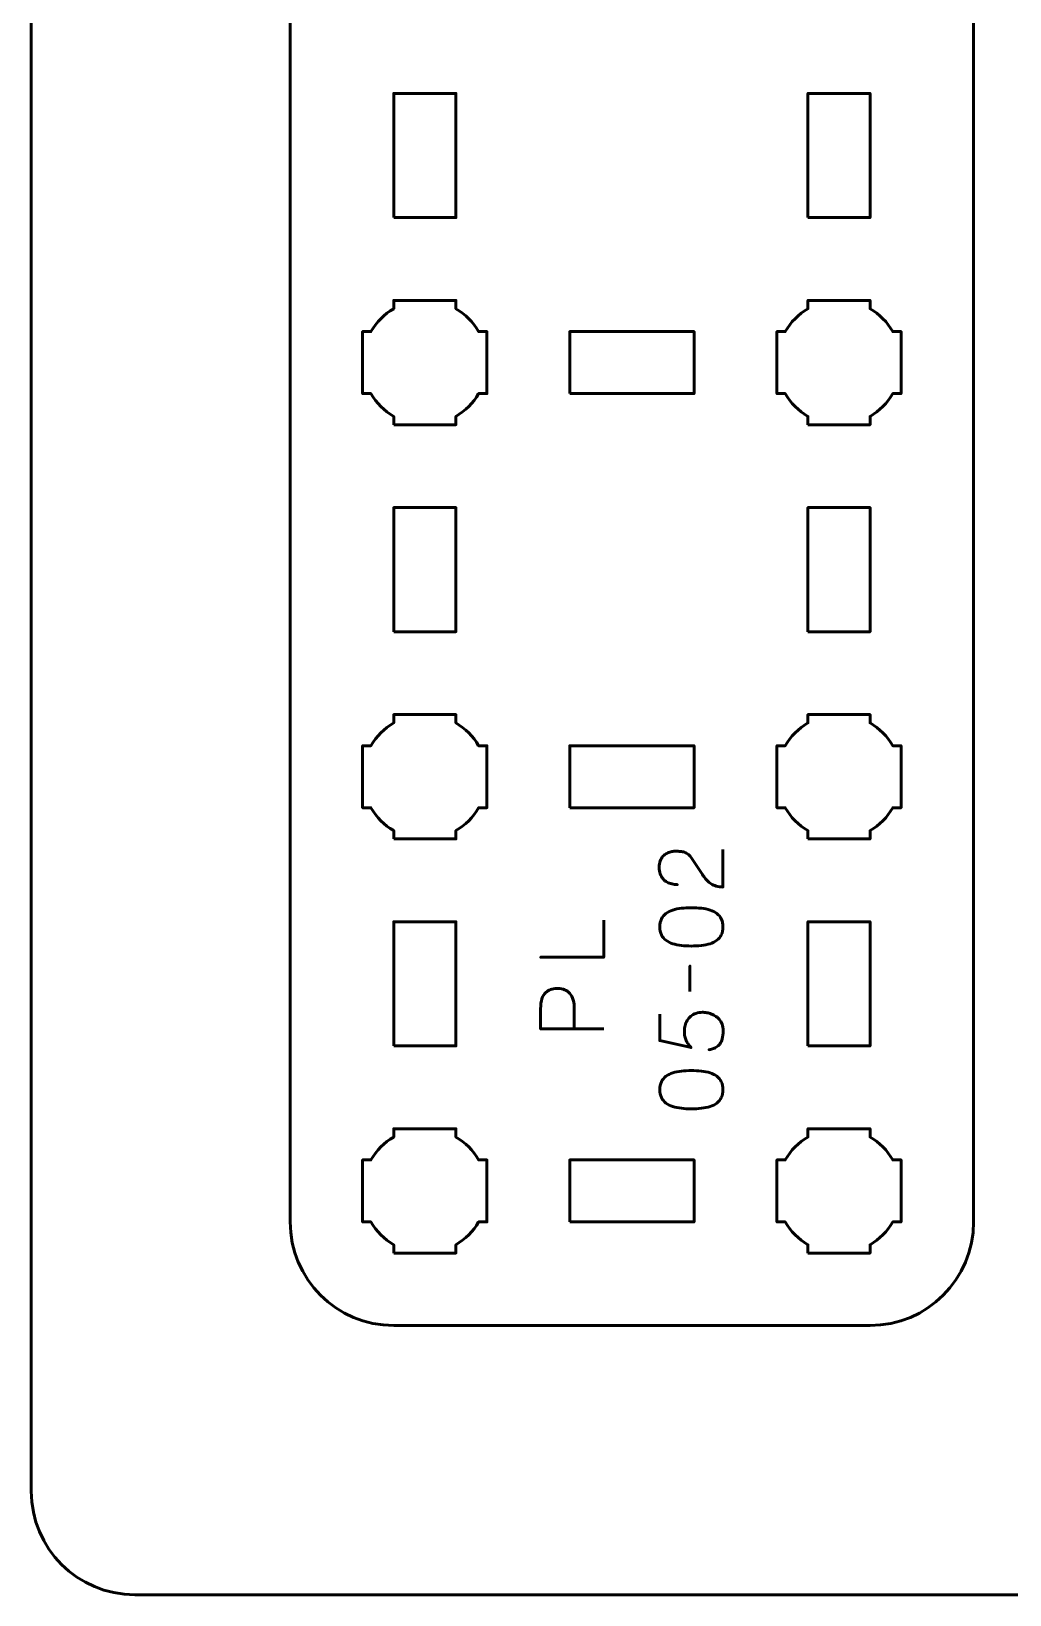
# Model space of a CAD drawing. Header units: centimetres. Extents: x -21 to 0, y -29.7 to 0.
# Drawn here: x -21 to -16.28, y -29.7 to -22.15 of the extents above; entities that cross this region are included whole.
import ezdxf

# ---------------------------------------------------------------- set-up
doc = ezdxf.new("R2010")
doc.units = ezdxf.units.CM
doc.header["$MEASUREMENT"] = 0
doc.layers.add('Layer 1', color=7, linetype='Continuous')

msp = doc.modelspace()

# ---------------------------------------------------------------- linework, layer by layer
at = {"layer": 'Layer 1', "color": 1, "lineweight": 53}
msp.add_open_spline([(-21.00003, -29.19995), (-21.00003, -29.19995), (-21.00003, -5.29992), (-21.00003, -5.29992), (-21.00003, -5.29992), (-21.00003, -5.21709), (-20.93286, -5.14992), (-20.85003, -5.14992), (-20.85003, -5.14992), (-20.7672, -5.14992), (-20.70003, -5.08275), (-20.70003, -4.99992), (-20.70003, -4.99992), (-20.70003, -4.91709), (-20.7672, -4.84992), (-20.85003, -4.84992), (-20.85003, -4.84992), (-20.93286, -4.84992), (-21.00003, -4.78275), (-21.00003, -4.69992), (-21.00003, -4.69992), (-21.00003, -4.61709), (-20.93286, -4.54992), (-20.85003, -4.54992), (-20.85003, -4.54992), (-20.7672, -4.54992), (-20.70003, -4.48275), (-20.70003, -4.39992), (-20.70003, -4.39992), (-20.70003, -4.31709), (-20.7672, -4.24992), (-20.85003, -4.24992), (-20.85003, -4.24992), (-20.93286, -4.24992), (-21.00003, -4.18275), (-21.00003, -4.09992), (-21.00003, -4.09992), (-21.00003, -4.01709), (-20.93286, -3.94992), (-20.85003, -3.94992), (-20.85003, -3.94992), (-20.7672, -3.94992), (-20.70003, -3.88275), (-20.70003, -3.79992), (-20.70003, -3.79992), (-20.70003, -3.71709), (-20.7672, -3.64992), (-20.85003, -3.64992), (-20.85003, -3.64992), (-20.93286, -3.64992), (-21.00003, -3.58275), (-21.00003, -3.49992), (-21.00003, -3.49992), (-21.00003, -3.41709), (-20.93286, -3.34992), (-20.85003, -3.34992), (-20.85003, -3.34992), (-20.7672, -3.34992), (-20.70003, -3.28275), (-20.70003, -3.19992), (-20.70003, -3.19992), (-20.70003, -3.11709), (-20.7672, -3.04992), (-20.85003, -3.04992), (-20.85003, -3.04992), (-20.93286, -3.04992), (-21.00003, -2.98275), (-21.00003, -2.89992), (-21.00003, -2.89992), (-21.00003, -2.81709), (-20.93286, -2.74992), (-20.85003, -2.74992), (-20.85003, -2.74992), (-20.7672, -2.74992), (-20.70003, -2.68275), (-20.70003, -2.59992), (-20.70003, -2.59992), (-20.70003, -2.51709), (-20.7672, -2.44992), (-20.85003, -2.44992), (-20.85003, -2.44992), (-20.93286, -2.44992), (-21.00003, -2.38275), (-21.00003, -2.29992), (-21.00003, -2.29992), (-21.00003, -2.21709), (-20.93286, -2.14992), (-20.85003, -2.14992), (-20.85003, -2.14992), (-20.7672, -2.14992), (-20.70003, -2.08275), (-20.70003, -1.99992), (-20.70003, -1.99992), (-20.70003, -1.91709), (-20.7672, -1.84992), (-20.85003, -1.84992), (-20.85003, -1.84992), (-20.93286, -1.84992), (-21.00003, -1.78275), (-21.00003, -1.69992), (-21.00003, -1.69992), (-21.00003, -1.61709), (-20.93286, -1.54992), (-20.85003, -1.54992), (-20.85003, -1.54992), (-20.7672, -1.54992), (-20.70003, -1.48275), (-20.70003, -1.39992), (-20.70003, -1.39992), (-20.70003, -1.31709), (-20.7672, -1.24992), (-20.85003, -1.24992), (-20.85003, -1.24992), (-20.93286, -1.24992), (-21.00003, -1.18275), (-21.00003, -1.09992), (-21.00003, -1.09992), (-21.00003, -1.09992), (-21.00003, -0.49992), (-21.00003, -0.49992), (-21.00003, -0.49992), (-21.00003, -0.22295), (-20.77694, 0.00004), (-20.49994, 0.00004), (-20.49994, 0.00004), (-20.49994, 0.00004), (-0.50008, 0.00004), (-0.50008, 0.00004), (-0.50008, 0.00004), (-0.22294, 0.00004), (0.00002, -0.22295), (0.00002, -0.49992), (0.00002, -0.49992), (0.00002, -0.49992), (0.00002, -29.19995), (0.00002, -29.19995), (0.00002, -29.19995), (0.00002, -29.47695), (-0.22294, -29.70004), (-0.50008, -29.70004), (-0.50008, -29.70004), (-0.50008, -29.70004), (-20.49994, -29.70004), (-20.49994, -29.70004), (-20.49994, -29.70004), (-20.77694, -29.70004), (-21.00003, -29.47695), (-21.00003, -29.19995)], degree=3, knots=[0, 0, 0, 0, 0.027027, 0.027027, 0.027027, 0.027027, 0.0540541, 0.0540541, 0.0540541, 0.0540541, 0.0810811, 0.0810811, 0.0810811, 0.0810811, 0.1081081, 0.1081081, 0.1081081, 0.1081081, 0.1351351, 0.1351351, 0.1351351, 0.1351351, 0.1621622, 0.1621622, 0.1621622, 0.1621622, 0.1891892, 0.1891892, 0.1891892, 0.1891892, 0.2162162, 0.2162162, 0.2162162, 0.2162162, 0.2432432, 0.2432432, 0.2432432, 0.2432432, 0.2702703, 0.2702703, 0.2702703, 0.2702703, 0.2972973, 0.2972973, 0.2972973, 0.2972973, 0.3243243, 0.3243243, 0.3243243, 0.3243243, 0.3513514, 0.3513514, 0.3513514, 0.3513514, 0.3783784, 0.3783784, 0.3783784, 0.3783784, 0.4054054, 0.4054054, 0.4054054, 0.4054054, 0.4324324, 0.4324324, 0.4324324, 0.4324324, 0.4594595, 0.4594595, 0.4594595, 0.4594595, 0.4864865, 0.4864865, 0.4864865, 0.4864865, 0.5135135, 0.5135135, 0.5135135, 0.5135135, 0.5405405, 0.5405405, 0.5405405, 0.5405405, 0.5675676, 0.5675676, 0.5675676, 0.5675676, 0.5945946, 0.5945946, 0.5945946, 0.5945946, 0.6216216, 0.6216216, 0.6216216, 0.6216216, 0.6486486, 0.6486486, 0.6486486, 0.6486486, 0.6756757, 0.6756757, 0.6756757, 0.6756757, 0.7027027, 0.7027027, 0.7027027, 0.7027027, 0.7297297, 0.7297297, 0.7297297, 0.7297297, 0.7567568, 0.7567568, 0.7567568, 0.7567568, 0.7837838, 0.7837838, 0.7837838, 0.7837838, 0.8108108, 0.8108108, 0.8108108, 0.8108108, 0.8378378, 0.8378378, 0.8378378, 0.8378378, 0.8648649, 0.8648649, 0.8648649, 0.8648649, 0.8918919, 0.8918919, 0.8918919, 0.8918919, 0.9189189, 0.9189189, 0.9189189, 0.9189189, 0.9459459, 0.9459459, 0.9459459, 0.9459459, 0.972973, 0.972973, 0.972973, 0.972973, 1, 1, 1, 1], dxfattribs=at)
at = {"layer": 'Layer 1', "color": 3, "lineweight": 53}
msp.add_open_spline([(-16.94993, -28.4), (-16.94993, -28.4), (-19.24993, -28.4), (-19.24993, -28.4), (-19.24993, -28.4), (-19.52602, -28.4), (-19.74993, -28.17609), (-19.74993, -27.9), (-19.74993, -27.9), (-19.74993, -27.9), (-19.74993, -19.6), (-19.74993, -19.6), (-19.74993, -19.6), (-19.74993, -19.32391), (-19.52602, -19.1), (-19.24993, -19.1), (-19.24993, -19.1), (-19.24993, -19.1), (-16.94993, -19.1), (-16.94993, -19.1), (-16.94993, -19.1), (-16.67384, -19.1), (-16.44993, -19.32391), (-16.44993, -19.6), (-16.44993, -19.6), (-16.44993, -19.6), (-16.44993, -27.9), (-16.44993, -27.9), (-16.44993, -27.9), (-16.44993, -28.17609), (-16.67384, -28.4), (-16.94993, -28.4)], degree=3, knots=[0, 0, 0, 0, 0.125, 0.125, 0.125, 0.125, 0.25, 0.25, 0.25, 0.25, 0.375, 0.375, 0.375, 0.375, 0.5, 0.5, 0.5, 0.5, 0.625, 0.625, 0.625, 0.625, 0.75, 0.75, 0.75, 0.75, 0.875, 0.875, 0.875, 0.875, 1, 1, 1, 1], dxfattribs=at)
at = {"layer": 'Layer 1', "lineweight": 53}
for points, knots in [([(-19.24993, -23.05), (-19.24993, -23.05), (-19.24993, -22.45), (-19.24993, -22.45), (-19.24993, -22.45), (-19.24993, -22.45), (-18.94993, -22.45), (-18.94993, -22.45), (-18.94993, -22.45), (-18.94993, -22.45), (-18.94993, -23.05), (-18.94993, -23.05), (-18.94993, -23.05), (-18.94993, -23.05), (-19.24993, -23.05), (-19.24993, -23.05)], [0, 0, 0, 0, 0.25, 0.25, 0.25, 0.25, 0.5, 0.5, 0.5, 0.5, 0.75, 0.75, 0.75, 0.75, 1, 1, 1, 1]), ([(-17.24993, -23.05), (-17.24993, -23.05), (-17.24993, -22.45), (-17.24993, -22.45), (-17.24993, -22.45), (-17.24993, -22.45), (-16.94993, -22.45), (-16.94993, -22.45), (-16.94993, -22.45), (-16.94993, -22.45), (-16.94993, -23.05), (-16.94993, -23.05), (-16.94993, -23.05), (-16.94993, -23.05), (-17.24993, -23.05), (-17.24993, -23.05)], [0, 0, 0, 0, 0.25, 0.25, 0.25, 0.25, 0.5, 0.5, 0.5, 0.5, 0.75, 0.75, 0.75, 0.75, 1, 1, 1, 1]), ([(-19.24993, -24.05), (-19.24993, -24.05), (-19.24993, -24.00985), (-19.24993, -24.00985), (-19.24993, -24.00985), (-19.29546, -23.9835), (-19.33343, -23.94553), (-19.35978, -23.9), (-19.35978, -23.9), (-19.35978, -23.9), (-19.39993, -23.9), (-19.39993, -23.9), (-19.39993, -23.9), (-19.39993, -23.9), (-19.39993, -23.75), (-19.39993, -23.75), (-19.39993, -23.75), (-19.39993, -23.75), (-19.39993, -23.6), (-19.39993, -23.6), (-19.39993, -23.6), (-19.39993, -23.6), (-19.35978, -23.6), (-19.35978, -23.6), (-19.35978, -23.6), (-19.33343, -23.55447), (-19.29546, -23.5165), (-19.24993, -23.49015), (-19.24993, -23.49015), (-19.24993, -23.49015), (-19.24993, -23.45), (-19.24993, -23.45), (-19.24993, -23.45), (-19.24993, -23.45), (-19.09993, -23.45), (-19.09993, -23.45), (-19.09993, -23.45), (-19.09993, -23.45), (-18.94993, -23.45), (-18.94993, -23.45), (-18.94993, -23.45), (-18.94993, -23.45), (-18.94993, -23.49015), (-18.94993, -23.49015), (-18.94993, -23.49015), (-18.9044, -23.5165), (-18.86643, -23.55447), (-18.84008, -23.6), (-18.84008, -23.6), (-18.84008, -23.6), (-18.79993, -23.6), (-18.79993, -23.6), (-18.79993, -23.6), (-18.79993, -23.6), (-18.79993, -23.75), (-18.79993, -23.75), (-18.79993, -23.75), (-18.79993, -23.75), (-18.79993, -23.9), (-18.79993, -23.9), (-18.79993, -23.9), (-18.79993, -23.9), (-18.84008, -23.9), (-18.84008, -23.9), (-18.84008, -23.9), (-18.86643, -23.94553), (-18.9044, -23.9835), (-18.94993, -24.00985), (-18.94993, -24.00985), (-18.94993, -24.00985), (-18.94993, -24.05), (-18.94993, -24.05), (-18.94993, -24.05), (-18.94993, -24.05), (-19.09993, -24.05), (-19.09993, -24.05), (-19.09993, -24.05), (-19.09993, -24.05), (-19.24993, -24.05), (-19.24993, -24.05)], [0, 0, 0, 0, 0.05, 0.05, 0.05, 0.05, 0.1, 0.1, 0.1, 0.1, 0.15, 0.15, 0.15, 0.15, 0.2, 0.2, 0.2, 0.2, 0.25, 0.25, 0.25, 0.25, 0.3, 0.3, 0.3, 0.3, 0.35, 0.35, 0.35, 0.35, 0.4, 0.4, 0.4, 0.4, 0.45, 0.45, 0.45, 0.45, 0.5, 0.5, 0.5, 0.5, 0.55, 0.55, 0.55, 0.55, 0.6, 0.6, 0.6, 0.6, 0.65, 0.65, 0.65, 0.65, 0.7, 0.7, 0.7, 0.7, 0.75, 0.75, 0.75, 0.75, 0.8, 0.8, 0.8, 0.8, 0.85, 0.85, 0.85, 0.85, 0.9, 0.9, 0.9, 0.9, 0.95, 0.95, 0.95, 0.95, 1, 1, 1, 1]), ([(-17.24993, -24.05), (-17.24993, -24.05), (-17.24993, -24.00985), (-17.24993, -24.00985), (-17.24993, -24.00985), (-17.29546, -23.9835), (-17.33343, -23.94553), (-17.35978, -23.9), (-17.35978, -23.9), (-17.35978, -23.9), (-17.39993, -23.9), (-17.39993, -23.9), (-17.39993, -23.9), (-17.39993, -23.9), (-17.39993, -23.75), (-17.39993, -23.75), (-17.39993, -23.75), (-17.39993, -23.75), (-17.39993, -23.6), (-17.39993, -23.6), (-17.39993, -23.6), (-17.39993, -23.6), (-17.35978, -23.6), (-17.35978, -23.6), (-17.35978, -23.6), (-17.33343, -23.55447), (-17.29546, -23.5165), (-17.24993, -23.49015), (-17.24993, -23.49015), (-17.24993, -23.49015), (-17.24993, -23.45), (-17.24993, -23.45), (-17.24993, -23.45), (-17.24993, -23.45), (-17.09993, -23.45), (-17.09993, -23.45), (-17.09993, -23.45), (-17.09993, -23.45), (-16.94993, -23.45), (-16.94993, -23.45), (-16.94993, -23.45), (-16.94993, -23.45), (-16.94993, -23.49015), (-16.94993, -23.49015), (-16.94993, -23.49015), (-16.9044, -23.5165), (-16.86643, -23.55447), (-16.84008, -23.6), (-16.84008, -23.6), (-16.84008, -23.6), (-16.79993, -23.6), (-16.79993, -23.6), (-16.79993, -23.6), (-16.79993, -23.6), (-16.79993, -23.75), (-16.79993, -23.75), (-16.79993, -23.75), (-16.79993, -23.75), (-16.79993, -23.9), (-16.79993, -23.9), (-16.79993, -23.9), (-16.79993, -23.9), (-16.84008, -23.9), (-16.84008, -23.9), (-16.84008, -23.9), (-16.86643, -23.94553), (-16.9044, -23.9835), (-16.94993, -24.00985), (-16.94993, -24.00985), (-16.94993, -24.00985), (-16.94993, -24.05), (-16.94993, -24.05), (-16.94993, -24.05), (-16.94993, -24.05), (-17.09993, -24.05), (-17.09993, -24.05), (-17.09993, -24.05), (-17.09993, -24.05), (-17.24993, -24.05), (-17.24993, -24.05)], [0, 0, 0, 0, 0.05, 0.05, 0.05, 0.05, 0.1, 0.1, 0.1, 0.1, 0.15, 0.15, 0.15, 0.15, 0.2, 0.2, 0.2, 0.2, 0.25, 0.25, 0.25, 0.25, 0.3, 0.3, 0.3, 0.3, 0.35, 0.35, 0.35, 0.35, 0.4, 0.4, 0.4, 0.4, 0.45, 0.45, 0.45, 0.45, 0.5, 0.5, 0.5, 0.5, 0.55, 0.55, 0.55, 0.55, 0.6, 0.6, 0.6, 0.6, 0.65, 0.65, 0.65, 0.65, 0.7, 0.7, 0.7, 0.7, 0.75, 0.75, 0.75, 0.75, 0.8, 0.8, 0.8, 0.8, 0.85, 0.85, 0.85, 0.85, 0.9, 0.9, 0.9, 0.9, 0.95, 0.95, 0.95, 0.95, 1, 1, 1, 1]), ([(-18.39993, -23.9), (-18.39993, -23.9), (-18.39993, -23.6), (-18.39993, -23.6), (-18.39993, -23.6), (-18.39993, -23.6), (-17.79993, -23.6), (-17.79993, -23.6), (-17.79993, -23.6), (-17.79993, -23.6), (-17.79993, -23.9), (-17.79993, -23.9), (-17.79993, -23.9), (-17.79993, -23.9), (-18.39993, -23.9), (-18.39993, -23.9)], [0, 0, 0, 0, 0.25, 0.25, 0.25, 0.25, 0.5, 0.5, 0.5, 0.5, 0.75, 0.75, 0.75, 0.75, 1, 1, 1, 1]), ([(-19.24993, -25.05), (-19.24993, -25.05), (-19.24993, -24.45), (-19.24993, -24.45), (-19.24993, -24.45), (-19.24993, -24.45), (-18.94993, -24.45), (-18.94993, -24.45), (-18.94993, -24.45), (-18.94993, -24.45), (-18.94993, -25.05), (-18.94993, -25.05), (-18.94993, -25.05), (-18.94993, -25.05), (-19.24993, -25.05), (-19.24993, -25.05)], [0, 0, 0, 0, 0.25, 0.25, 0.25, 0.25, 0.5, 0.5, 0.5, 0.5, 0.75, 0.75, 0.75, 0.75, 1, 1, 1, 1]), ([(-17.24993, -25.05), (-17.24993, -25.05), (-17.24993, -24.45), (-17.24993, -24.45), (-17.24993, -24.45), (-17.24993, -24.45), (-16.94993, -24.45), (-16.94993, -24.45), (-16.94993, -24.45), (-16.94993, -24.45), (-16.94993, -25.05), (-16.94993, -25.05), (-16.94993, -25.05), (-16.94993, -25.05), (-17.24993, -25.05), (-17.24993, -25.05)], [0, 0, 0, 0, 0.25, 0.25, 0.25, 0.25, 0.5, 0.5, 0.5, 0.5, 0.75, 0.75, 0.75, 0.75, 1, 1, 1, 1]), ([(-19.24993, -26.05), (-19.24993, -26.05), (-19.24993, -26.00985), (-19.24993, -26.00985), (-19.24993, -26.00985), (-19.29546, -25.9835), (-19.33343, -25.94553), (-19.35978, -25.9), (-19.35978, -25.9), (-19.35978, -25.9), (-19.39993, -25.9), (-19.39993, -25.9), (-19.39993, -25.9), (-19.39993, -25.9), (-19.39993, -25.75), (-19.39993, -25.75), (-19.39993, -25.75), (-19.39993, -25.75), (-19.39993, -25.6), (-19.39993, -25.6), (-19.39993, -25.6), (-19.39993, -25.6), (-19.35978, -25.6), (-19.35978, -25.6), (-19.35978, -25.6), (-19.33343, -25.55447), (-19.29546, -25.5165), (-19.24993, -25.49015), (-19.24993, -25.49015), (-19.24993, -25.49015), (-19.24993, -25.45), (-19.24993, -25.45), (-19.24993, -25.45), (-19.24993, -25.45), (-19.09993, -25.45), (-19.09993, -25.45), (-19.09993, -25.45), (-19.09993, -25.45), (-18.94993, -25.45), (-18.94993, -25.45), (-18.94993, -25.45), (-18.94993, -25.45), (-18.94993, -25.49015), (-18.94993, -25.49015), (-18.94993, -25.49015), (-18.9044, -25.5165), (-18.86643, -25.55447), (-18.84008, -25.6), (-18.84008, -25.6), (-18.84008, -25.6), (-18.79993, -25.6), (-18.79993, -25.6), (-18.79993, -25.6), (-18.79993, -25.6), (-18.79993, -25.75), (-18.79993, -25.75), (-18.79993, -25.75), (-18.79993, -25.75), (-18.79993, -25.9), (-18.79993, -25.9), (-18.79993, -25.9), (-18.79993, -25.9), (-18.84008, -25.9), (-18.84008, -25.9), (-18.84008, -25.9), (-18.86643, -25.94553), (-18.9044, -25.9835), (-18.94993, -26.00985), (-18.94993, -26.00985), (-18.94993, -26.00985), (-18.94993, -26.05), (-18.94993, -26.05), (-18.94993, -26.05), (-18.94993, -26.05), (-19.09993, -26.05), (-19.09993, -26.05), (-19.09993, -26.05), (-19.09993, -26.05), (-19.24993, -26.05), (-19.24993, -26.05)], [0, 0, 0, 0, 0.05, 0.05, 0.05, 0.05, 0.1, 0.1, 0.1, 0.1, 0.15, 0.15, 0.15, 0.15, 0.2, 0.2, 0.2, 0.2, 0.25, 0.25, 0.25, 0.25, 0.3, 0.3, 0.3, 0.3, 0.35, 0.35, 0.35, 0.35, 0.4, 0.4, 0.4, 0.4, 0.45, 0.45, 0.45, 0.45, 0.5, 0.5, 0.5, 0.5, 0.55, 0.55, 0.55, 0.55, 0.6, 0.6, 0.6, 0.6, 0.65, 0.65, 0.65, 0.65, 0.7, 0.7, 0.7, 0.7, 0.75, 0.75, 0.75, 0.75, 0.8, 0.8, 0.8, 0.8, 0.85, 0.85, 0.85, 0.85, 0.9, 0.9, 0.9, 0.9, 0.95, 0.95, 0.95, 0.95, 1, 1, 1, 1]), ([(-17.24993, -26.05), (-17.24993, -26.05), (-17.24993, -26.00985), (-17.24993, -26.00985), (-17.24993, -26.00985), (-17.29546, -25.9835), (-17.33343, -25.94553), (-17.35978, -25.9), (-17.35978, -25.9), (-17.35978, -25.9), (-17.39993, -25.9), (-17.39993, -25.9), (-17.39993, -25.9), (-17.39993, -25.9), (-17.39993, -25.75), (-17.39993, -25.75), (-17.39993, -25.75), (-17.39993, -25.75), (-17.39993, -25.6), (-17.39993, -25.6), (-17.39993, -25.6), (-17.39993, -25.6), (-17.35978, -25.6), (-17.35978, -25.6), (-17.35978, -25.6), (-17.33343, -25.55447), (-17.29546, -25.5165), (-17.24993, -25.49015), (-17.24993, -25.49015), (-17.24993, -25.49015), (-17.24993, -25.45), (-17.24993, -25.45), (-17.24993, -25.45), (-17.24993, -25.45), (-17.09993, -25.45), (-17.09993, -25.45), (-17.09993, -25.45), (-17.09993, -25.45), (-16.94993, -25.45), (-16.94993, -25.45), (-16.94993, -25.45), (-16.94993, -25.45), (-16.94993, -25.49015), (-16.94993, -25.49015), (-16.94993, -25.49015), (-16.9044, -25.5165), (-16.86643, -25.55447), (-16.84008, -25.6), (-16.84008, -25.6), (-16.84008, -25.6), (-16.79993, -25.6), (-16.79993, -25.6), (-16.79993, -25.6), (-16.79993, -25.6), (-16.79993, -25.75), (-16.79993, -25.75), (-16.79993, -25.75), (-16.79993, -25.75), (-16.79993, -25.9), (-16.79993, -25.9), (-16.79993, -25.9), (-16.79993, -25.9), (-16.84008, -25.9), (-16.84008, -25.9), (-16.84008, -25.9), (-16.86643, -25.94553), (-16.9044, -25.9835), (-16.94993, -26.00985), (-16.94993, -26.00985), (-16.94993, -26.00985), (-16.94993, -26.05), (-16.94993, -26.05), (-16.94993, -26.05), (-16.94993, -26.05), (-17.09993, -26.05), (-17.09993, -26.05), (-17.09993, -26.05), (-17.09993, -26.05), (-17.24993, -26.05), (-17.24993, -26.05)], [0, 0, 0, 0, 0.05, 0.05, 0.05, 0.05, 0.1, 0.1, 0.1, 0.1, 0.15, 0.15, 0.15, 0.15, 0.2, 0.2, 0.2, 0.2, 0.25, 0.25, 0.25, 0.25, 0.3, 0.3, 0.3, 0.3, 0.35, 0.35, 0.35, 0.35, 0.4, 0.4, 0.4, 0.4, 0.45, 0.45, 0.45, 0.45, 0.5, 0.5, 0.5, 0.5, 0.55, 0.55, 0.55, 0.55, 0.6, 0.6, 0.6, 0.6, 0.65, 0.65, 0.65, 0.65, 0.7, 0.7, 0.7, 0.7, 0.75, 0.75, 0.75, 0.75, 0.8, 0.8, 0.8, 0.8, 0.85, 0.85, 0.85, 0.85, 0.9, 0.9, 0.9, 0.9, 0.95, 0.95, 0.95, 0.95, 1, 1, 1, 1]), ([(-18.39993, -25.9), (-18.39993, -25.9), (-18.39993, -25.6), (-18.39993, -25.6), (-18.39993, -25.6), (-18.39993, -25.6), (-17.79993, -25.6), (-17.79993, -25.6), (-17.79993, -25.6), (-17.79993, -25.6), (-17.79993, -25.9), (-17.79993, -25.9), (-17.79993, -25.9), (-17.79993, -25.9), (-18.39993, -25.9), (-18.39993, -25.9)], [0, 0, 0, 0, 0.25, 0.25, 0.25, 0.25, 0.5, 0.5, 0.5, 0.5, 0.75, 0.75, 0.75, 0.75, 1, 1, 1, 1]), ([(-19.24993, -27.05), (-19.24993, -27.05), (-19.24993, -26.45), (-19.24993, -26.45), (-19.24993, -26.45), (-19.24993, -26.45), (-18.94993, -26.45), (-18.94993, -26.45), (-18.94993, -26.45), (-18.94993, -26.45), (-18.94993, -27.05), (-18.94993, -27.05), (-18.94993, -27.05), (-18.94993, -27.05), (-19.24993, -27.05), (-19.24993, -27.05)], [0, 0, 0, 0, 0.25, 0.25, 0.25, 0.25, 0.5, 0.5, 0.5, 0.5, 0.75, 0.75, 0.75, 0.75, 1, 1, 1, 1]), ([(-17.24993, -27.05), (-17.24993, -27.05), (-17.24993, -26.45), (-17.24993, -26.45), (-17.24993, -26.45), (-17.24993, -26.45), (-16.94993, -26.45), (-16.94993, -26.45), (-16.94993, -26.45), (-16.94993, -26.45), (-16.94993, -27.05), (-16.94993, -27.05), (-16.94993, -27.05), (-16.94993, -27.05), (-17.24993, -27.05), (-17.24993, -27.05)], [0, 0, 0, 0, 0.25, 0.25, 0.25, 0.25, 0.5, 0.5, 0.5, 0.5, 0.75, 0.75, 0.75, 0.75, 1, 1, 1, 1]), ([(-19.24993, -28.05), (-19.24993, -28.05), (-19.24993, -28.00985), (-19.24993, -28.00985), (-19.24993, -28.00985), (-19.29546, -27.9835), (-19.33343, -27.94553), (-19.35978, -27.9), (-19.35978, -27.9), (-19.35978, -27.9), (-19.39993, -27.9), (-19.39993, -27.9), (-19.39993, -27.9), (-19.39993, -27.9), (-19.39993, -27.75), (-19.39993, -27.75), (-19.39993, -27.75), (-19.39993, -27.75), (-19.39993, -27.6), (-19.39993, -27.6), (-19.39993, -27.6), (-19.39993, -27.6), (-19.35978, -27.6), (-19.35978, -27.6), (-19.35978, -27.6), (-19.33343, -27.55447), (-19.29546, -27.5165), (-19.24993, -27.49015), (-19.24993, -27.49015), (-19.24993, -27.49015), (-19.24993, -27.45), (-19.24993, -27.45), (-19.24993, -27.45), (-19.24993, -27.45), (-19.09993, -27.45), (-19.09993, -27.45), (-19.09993, -27.45), (-19.09993, -27.45), (-18.94993, -27.45), (-18.94993, -27.45), (-18.94993, -27.45), (-18.94993, -27.45), (-18.94993, -27.49015), (-18.94993, -27.49015), (-18.94993, -27.49015), (-18.9044, -27.5165), (-18.86643, -27.55447), (-18.84008, -27.6), (-18.84008, -27.6), (-18.84008, -27.6), (-18.79993, -27.6), (-18.79993, -27.6), (-18.79993, -27.6), (-18.79993, -27.6), (-18.79993, -27.75), (-18.79993, -27.75), (-18.79993, -27.75), (-18.79993, -27.75), (-18.79993, -27.9), (-18.79993, -27.9), (-18.79993, -27.9), (-18.79993, -27.9), (-18.84008, -27.9), (-18.84008, -27.9), (-18.84008, -27.9), (-18.86643, -27.94553), (-18.9044, -27.9835), (-18.94993, -28.00985), (-18.94993, -28.00985), (-18.94993, -28.00985), (-18.94993, -28.05), (-18.94993, -28.05), (-18.94993, -28.05), (-18.94993, -28.05), (-19.09993, -28.05), (-19.09993, -28.05), (-19.09993, -28.05), (-19.09993, -28.05), (-19.24993, -28.05), (-19.24993, -28.05)], [0, 0, 0, 0, 0.05, 0.05, 0.05, 0.05, 0.1, 0.1, 0.1, 0.1, 0.15, 0.15, 0.15, 0.15, 0.2, 0.2, 0.2, 0.2, 0.25, 0.25, 0.25, 0.25, 0.3, 0.3, 0.3, 0.3, 0.35, 0.35, 0.35, 0.35, 0.4, 0.4, 0.4, 0.4, 0.45, 0.45, 0.45, 0.45, 0.5, 0.5, 0.5, 0.5, 0.55, 0.55, 0.55, 0.55, 0.6, 0.6, 0.6, 0.6, 0.65, 0.65, 0.65, 0.65, 0.7, 0.7, 0.7, 0.7, 0.75, 0.75, 0.75, 0.75, 0.8, 0.8, 0.8, 0.8, 0.85, 0.85, 0.85, 0.85, 0.9, 0.9, 0.9, 0.9, 0.95, 0.95, 0.95, 0.95, 1, 1, 1, 1]), ([(-17.24993, -28.05), (-17.24993, -28.05), (-17.24993, -28.00985), (-17.24993, -28.00985), (-17.24993, -28.00985), (-17.29546, -27.9835), (-17.33343, -27.94553), (-17.35978, -27.9), (-17.35978, -27.9), (-17.35978, -27.9), (-17.39993, -27.9), (-17.39993, -27.9), (-17.39993, -27.9), (-17.39993, -27.9), (-17.39993, -27.75), (-17.39993, -27.75), (-17.39993, -27.75), (-17.39993, -27.75), (-17.39993, -27.6), (-17.39993, -27.6), (-17.39993, -27.6), (-17.39993, -27.6), (-17.35978, -27.6), (-17.35978, -27.6), (-17.35978, -27.6), (-17.33343, -27.55447), (-17.29546, -27.5165), (-17.24993, -27.49015), (-17.24993, -27.49015), (-17.24993, -27.49015), (-17.24993, -27.45), (-17.24993, -27.45), (-17.24993, -27.45), (-17.24993, -27.45), (-17.09993, -27.45), (-17.09993, -27.45), (-17.09993, -27.45), (-17.09993, -27.45), (-16.94993, -27.45), (-16.94993, -27.45), (-16.94993, -27.45), (-16.94993, -27.45), (-16.94993, -27.49015), (-16.94993, -27.49015), (-16.94993, -27.49015), (-16.9044, -27.5165), (-16.86643, -27.55447), (-16.84008, -27.6), (-16.84008, -27.6), (-16.84008, -27.6), (-16.79993, -27.6), (-16.79993, -27.6), (-16.79993, -27.6), (-16.79993, -27.6), (-16.79993, -27.75), (-16.79993, -27.75), (-16.79993, -27.75), (-16.79993, -27.75), (-16.79993, -27.9), (-16.79993, -27.9), (-16.79993, -27.9), (-16.79993, -27.9), (-16.84008, -27.9), (-16.84008, -27.9), (-16.84008, -27.9), (-16.86643, -27.94553), (-16.9044, -27.9835), (-16.94993, -28.00985), (-16.94993, -28.00985), (-16.94993, -28.00985), (-16.94993, -28.05), (-16.94993, -28.05), (-16.94993, -28.05), (-16.94993, -28.05), (-17.09993, -28.05), (-17.09993, -28.05), (-17.09993, -28.05), (-17.09993, -28.05), (-17.24993, -28.05), (-17.24993, -28.05)], [0, 0, 0, 0, 0.05, 0.05, 0.05, 0.05, 0.1, 0.1, 0.1, 0.1, 0.15, 0.15, 0.15, 0.15, 0.2, 0.2, 0.2, 0.2, 0.25, 0.25, 0.25, 0.25, 0.3, 0.3, 0.3, 0.3, 0.35, 0.35, 0.35, 0.35, 0.4, 0.4, 0.4, 0.4, 0.45, 0.45, 0.45, 0.45, 0.5, 0.5, 0.5, 0.5, 0.55, 0.55, 0.55, 0.55, 0.6, 0.6, 0.6, 0.6, 0.65, 0.65, 0.65, 0.65, 0.7, 0.7, 0.7, 0.7, 0.75, 0.75, 0.75, 0.75, 0.8, 0.8, 0.8, 0.8, 0.85, 0.85, 0.85, 0.85, 0.9, 0.9, 0.9, 0.9, 0.95, 0.95, 0.95, 0.95, 1, 1, 1, 1]), ([(-18.39993, -27.9), (-18.39993, -27.9), (-18.39993, -27.6), (-18.39993, -27.6), (-18.39993, -27.6), (-18.39993, -27.6), (-17.79993, -27.6), (-17.79993, -27.6), (-17.79993, -27.6), (-17.79993, -27.6), (-17.79993, -27.9), (-17.79993, -27.9), (-17.79993, -27.9), (-17.79993, -27.9), (-18.39993, -27.9), (-18.39993, -27.9)], [0, 0, 0, 0, 0.25, 0.25, 0.25, 0.25, 0.5, 0.5, 0.5, 0.5, 0.75, 0.75, 0.75, 0.75, 1, 1, 1, 1])]:
    msp.add_open_spline(points, degree=3, knots=knots, dxfattribs=at)
at = {"layer": 'Layer 1', "color": 5, "lineweight": 53}
for points, knots in [([(-17.6603, -26.10083), (-17.6603, -26.10083), (-17.6603, -26.28244), (-17.6603, -26.28244), (-17.6603, -26.28244), (-17.67258, -26.28209), (-17.68344, -26.28054), (-17.69276, -26.27792), (-17.69276, -26.27792), (-17.70207, -26.27524), (-17.71025, -26.27165), (-17.71731, -26.2672), (-17.71731, -26.2672), (-17.72436, -26.26268), (-17.73064, -26.25753), (-17.73615, -26.25168), (-17.73615, -26.25168), (-17.74172, -26.24582), (-17.7468, -26.23954), (-17.7516, -26.23277), (-17.7516, -26.23277), (-17.75633, -26.226), (-17.76105, -26.21901), (-17.76571, -26.21174), (-17.76571, -26.21174), (-17.76571, -26.21174), (-17.81397, -26.13935), (-17.81397, -26.13935), (-17.81397, -26.13935), (-17.81919, -26.13195), (-17.82483, -26.12616), (-17.83104, -26.12207), (-17.83104, -26.12207), (-17.83718, -26.11791), (-17.84367, -26.11501), (-17.85045, -26.11325), (-17.85045, -26.11325), (-17.85729, -26.11156), (-17.8642, -26.1105), (-17.87133, -26.11015), (-17.87133, -26.11015), (-17.87846, -26.10979), (-17.88558, -26.10965), (-17.89271, -26.10972), (-17.89271, -26.10972), (-17.89856, -26.10972), (-17.90484, -26.1105), (-17.91162, -26.11205), (-17.91162, -26.11205), (-17.91832, -26.11367), (-17.92502, -26.11621), (-17.93165, -26.11981), (-17.93165, -26.11981), (-17.93829, -26.12341), (-17.94435, -26.12821), (-17.94986, -26.1342), (-17.94986, -26.1342), (-17.95529, -26.1402), (-17.95966, -26.14761), (-17.96298, -26.15643), (-17.96298, -26.15643), (-17.9663, -26.16525), (-17.96799, -26.17562), (-17.96806, -26.18761), (-17.96806, -26.18761), (-17.96799, -26.19968), (-17.9663, -26.21033), (-17.96305, -26.21951), (-17.96305, -26.21951), (-17.95981, -26.22868), (-17.95529, -26.23651), (-17.94958, -26.243), (-17.94958, -26.243), (-17.94386, -26.24949), (-17.93723, -26.25471), (-17.92982, -26.2588), (-17.92982, -26.2588), (-17.92241, -26.2629), (-17.91451, -26.26586), (-17.90618, -26.26776), (-17.90618, -26.26776), (-17.89786, -26.26967), (-17.88939, -26.27059), (-17.88085, -26.27059), (-17.88085, -26.27059), (-17.88939, -26.27059), (-17.89786, -26.26967), (-17.90618, -26.26776), (-17.90618, -26.26776), (-17.91451, -26.26586), (-17.92241, -26.2629), (-17.92982, -26.2588), (-17.92982, -26.2588), (-17.93723, -26.25471), (-17.94386, -26.24949), (-17.94958, -26.243), (-17.94958, -26.243), (-17.95529, -26.23651), (-17.95981, -26.22868), (-17.96305, -26.21951), (-17.96305, -26.21951), (-17.9663, -26.21033), (-17.96799, -26.19968), (-17.96806, -26.18761), (-17.96806, -26.18761), (-17.96799, -26.17562), (-17.9663, -26.16525), (-17.96298, -26.15643), (-17.96298, -26.15643), (-17.95966, -26.14761), (-17.95529, -26.1402), (-17.94986, -26.1342), (-17.94986, -26.1342), (-17.94435, -26.12821), (-17.93829, -26.12341), (-17.93165, -26.11981), (-17.93165, -26.11981), (-17.92502, -26.11621), (-17.91832, -26.11367), (-17.91162, -26.11205), (-17.91162, -26.11205), (-17.90484, -26.1105), (-17.89856, -26.10972), (-17.89271, -26.10972), (-17.89271, -26.10972), (-17.88558, -26.10965), (-17.87846, -26.10979), (-17.87133, -26.11015), (-17.87133, -26.11015), (-17.8642, -26.1105), (-17.85729, -26.11156), (-17.85045, -26.11325), (-17.85045, -26.11325), (-17.84367, -26.11501), (-17.83718, -26.11791), (-17.83104, -26.12207), (-17.83104, -26.12207), (-17.82483, -26.12616), (-17.81919, -26.13195), (-17.81397, -26.13935), (-17.81397, -26.13935), (-17.81397, -26.13935), (-17.76571, -26.21174), (-17.76571, -26.21174), (-17.76571, -26.21174), (-17.76105, -26.21901), (-17.75633, -26.226), (-17.7516, -26.23277), (-17.7516, -26.23277), (-17.7468, -26.23954), (-17.74172, -26.24582), (-17.73615, -26.25168), (-17.73615, -26.25168), (-17.73064, -26.25753), (-17.72436, -26.26268), (-17.71731, -26.2672), (-17.71731, -26.2672), (-17.71025, -26.27165), (-17.70207, -26.27524), (-17.69276, -26.27792), (-17.69276, -26.27792), (-17.68344, -26.28054), (-17.67258, -26.28209), (-17.6603, -26.28244), (-17.6603, -26.28244), (-17.6603, -26.28244), (-17.6603, -26.10083), (-17.6603, -26.10083)], [0, 0, 0, 0, 0.0238095, 0.0238095, 0.0238095, 0.0238095, 0.047619, 0.047619, 0.047619, 0.047619, 0.0714286, 0.0714286, 0.0714286, 0.0714286, 0.0952381, 0.0952381, 0.0952381, 0.0952381, 0.1190476, 0.1190476, 0.1190476, 0.1190476, 0.1428571, 0.1428571, 0.1428571, 0.1428571, 0.1666667, 0.1666667, 0.1666667, 0.1666667, 0.1904762, 0.1904762, 0.1904762, 0.1904762, 0.2142857, 0.2142857, 0.2142857, 0.2142857, 0.2380952, 0.2380952, 0.2380952, 0.2380952, 0.2619048, 0.2619048, 0.2619048, 0.2619048, 0.2857143, 0.2857143, 0.2857143, 0.2857143, 0.3095238, 0.3095238, 0.3095238, 0.3095238, 0.3333333, 0.3333333, 0.3333333, 0.3333333, 0.3571429, 0.3571429, 0.3571429, 0.3571429, 0.3809524, 0.3809524, 0.3809524, 0.3809524, 0.4047619, 0.4047619, 0.4047619, 0.4047619, 0.4285714, 0.4285714, 0.4285714, 0.4285714, 0.452381, 0.452381, 0.452381, 0.452381, 0.4761905, 0.4761905, 0.4761905, 0.4761905, 0.5, 0.5, 0.5, 0.5, 0.5238095, 0.5238095, 0.5238095, 0.5238095, 0.547619, 0.547619, 0.547619, 0.547619, 0.5714286, 0.5714286, 0.5714286, 0.5714286, 0.5952381, 0.5952381, 0.5952381, 0.5952381, 0.6190476, 0.6190476, 0.6190476, 0.6190476, 0.6428571, 0.6428571, 0.6428571, 0.6428571, 0.6666667, 0.6666667, 0.6666667, 0.6666667, 0.6904762, 0.6904762, 0.6904762, 0.6904762, 0.7142857, 0.7142857, 0.7142857, 0.7142857, 0.7380952, 0.7380952, 0.7380952, 0.7380952, 0.7619048, 0.7619048, 0.7619048, 0.7619048, 0.7857143, 0.7857143, 0.7857143, 0.7857143, 0.8095238, 0.8095238, 0.8095238, 0.8095238, 0.8333333, 0.8333333, 0.8333333, 0.8333333, 0.8571429, 0.8571429, 0.8571429, 0.8571429, 0.8809524, 0.8809524, 0.8809524, 0.8809524, 0.9047619, 0.9047619, 0.9047619, 0.9047619, 0.9285714, 0.9285714, 0.9285714, 0.9285714, 0.952381, 0.952381, 0.952381, 0.952381, 0.9761905, 0.9761905, 0.9761905, 0.9761905, 1, 1, 1, 1]), ([(-17.6603, -26.47505), (-17.66037, -26.46024), (-17.66298, -26.44747), (-17.66806, -26.43681), (-17.66806, -26.43681), (-17.67314, -26.42623), (-17.68041, -26.41741), (-17.68965, -26.41036), (-17.68965, -26.41036), (-17.69896, -26.40337), (-17.70997, -26.39787), (-17.72267, -26.39378), (-17.72267, -26.39378), (-17.73537, -26.38975), (-17.74927, -26.38686), (-17.76451, -26.38524), (-17.76451, -26.38524), (-17.77975, -26.38354), (-17.79577, -26.3827), (-17.8127, -26.38277), (-17.8127, -26.38277), (-17.82956, -26.3827), (-17.84558, -26.38354), (-17.86075, -26.38524), (-17.86075, -26.38524), (-17.87592, -26.38686), (-17.88989, -26.38975), (-17.90259, -26.39378), (-17.90259, -26.39378), (-17.91522, -26.39787), (-17.92622, -26.40337), (-17.93561, -26.41036), (-17.93561, -26.41036), (-17.94492, -26.41741), (-17.95219, -26.42623), (-17.95727, -26.43681), (-17.95727, -26.43681), (-17.96242, -26.44747), (-17.96503, -26.46024), (-17.9651, -26.47505), (-17.9651, -26.47505), (-17.96503, -26.48987), (-17.96242, -26.50264), (-17.95727, -26.5133), (-17.95727, -26.5133), (-17.95219, -26.52388), (-17.94492, -26.5327), (-17.93561, -26.53975), (-17.93561, -26.53975), (-17.92622, -26.54674), (-17.91522, -26.55224), (-17.90259, -26.55633), (-17.90259, -26.55633), (-17.88989, -26.56036), (-17.87592, -26.56325), (-17.86075, -26.56487), (-17.86075, -26.56487), (-17.84558, -26.56656), (-17.82956, -26.56741), (-17.8127, -26.56734), (-17.8127, -26.56734), (-17.79577, -26.56741), (-17.77975, -26.56656), (-17.76451, -26.56487), (-17.76451, -26.56487), (-17.74927, -26.56325), (-17.73537, -26.56036), (-17.72267, -26.55633), (-17.72267, -26.55633), (-17.70997, -26.55224), (-17.69896, -26.54674), (-17.68965, -26.53975), (-17.68965, -26.53975), (-17.68041, -26.5327), (-17.67314, -26.52388), (-17.66806, -26.5133), (-17.66806, -26.5133), (-17.66298, -26.50264), (-17.66037, -26.48987), (-17.6603, -26.47505)], [0, 0, 0, 0, 0.05, 0.05, 0.05, 0.05, 0.1, 0.1, 0.1, 0.1, 0.15, 0.15, 0.15, 0.15, 0.2, 0.2, 0.2, 0.2, 0.25, 0.25, 0.25, 0.25, 0.3, 0.3, 0.3, 0.3, 0.35, 0.35, 0.35, 0.35, 0.4, 0.4, 0.4, 0.4, 0.45, 0.45, 0.45, 0.45, 0.5, 0.5, 0.5, 0.5, 0.55, 0.55, 0.55, 0.55, 0.6, 0.6, 0.6, 0.6, 0.65, 0.65, 0.65, 0.65, 0.7, 0.7, 0.7, 0.7, 0.75, 0.75, 0.75, 0.75, 0.8, 0.8, 0.8, 0.8, 0.85, 0.85, 0.85, 0.85, 0.9, 0.9, 0.9, 0.9, 0.95, 0.95, 0.95, 0.95, 1, 1, 1, 1]), ([(-17.6603, -26.47505), (-17.66037, -26.46024), (-17.66298, -26.44747), (-17.66806, -26.43681), (-17.66806, -26.43681), (-17.67314, -26.42623), (-17.68041, -26.41741), (-17.68965, -26.41036), (-17.68965, -26.41036), (-17.69896, -26.40337), (-17.70997, -26.39787), (-17.72267, -26.39378), (-17.72267, -26.39378), (-17.73537, -26.38975), (-17.74927, -26.38686), (-17.76451, -26.38524), (-17.76451, -26.38524), (-17.77975, -26.38354), (-17.79577, -26.3827), (-17.8127, -26.38277), (-17.8127, -26.38277), (-17.82956, -26.3827), (-17.84558, -26.38354), (-17.86075, -26.38524), (-17.86075, -26.38524), (-17.87592, -26.38686), (-17.88989, -26.38975), (-17.90259, -26.39378), (-17.90259, -26.39378), (-17.91522, -26.39787), (-17.92622, -26.40337), (-17.93561, -26.41036), (-17.93561, -26.41036), (-17.94492, -26.41741), (-17.95219, -26.42623), (-17.95727, -26.43681), (-17.95727, -26.43681), (-17.96242, -26.44747), (-17.96503, -26.46024), (-17.9651, -26.47505), (-17.9651, -26.47505), (-17.96503, -26.48987), (-17.96242, -26.50264), (-17.95727, -26.5133), (-17.95727, -26.5133), (-17.95219, -26.52388), (-17.94492, -26.5327), (-17.93561, -26.53975), (-17.93561, -26.53975), (-17.92622, -26.54674), (-17.91522, -26.55224), (-17.90259, -26.55633), (-17.90259, -26.55633), (-17.88989, -26.56036), (-17.87592, -26.56325), (-17.86075, -26.56487), (-17.86075, -26.56487), (-17.84558, -26.56656), (-17.82956, -26.56741), (-17.8127, -26.56734), (-17.8127, -26.56734), (-17.79577, -26.56741), (-17.77975, -26.56656), (-17.76451, -26.56487), (-17.76451, -26.56487), (-17.74927, -26.56325), (-17.73537, -26.56036), (-17.72267, -26.55633), (-17.72267, -26.55633), (-17.70997, -26.55224), (-17.69896, -26.54674), (-17.68965, -26.53975), (-17.68965, -26.53975), (-17.68041, -26.5327), (-17.67314, -26.52388), (-17.66806, -26.5133), (-17.66806, -26.5133), (-17.66298, -26.50264), (-17.66037, -26.48987), (-17.6603, -26.47505)], [0, 0, 0, 0, 0.05, 0.05, 0.05, 0.05, 0.1, 0.1, 0.1, 0.1, 0.15, 0.15, 0.15, 0.15, 0.2, 0.2, 0.2, 0.2, 0.25, 0.25, 0.25, 0.25, 0.3, 0.3, 0.3, 0.3, 0.35, 0.35, 0.35, 0.35, 0.4, 0.4, 0.4, 0.4, 0.45, 0.45, 0.45, 0.45, 0.5, 0.5, 0.5, 0.5, 0.55, 0.55, 0.55, 0.55, 0.6, 0.6, 0.6, 0.6, 0.65, 0.65, 0.65, 0.65, 0.7, 0.7, 0.7, 0.7, 0.75, 0.75, 0.75, 0.75, 0.8, 0.8, 0.8, 0.8, 0.85, 0.85, 0.85, 0.85, 0.9, 0.9, 0.9, 0.9, 0.95, 0.95, 0.95, 0.95, 1, 1, 1, 1]), ([(-18.23561, -26.44309), (-18.23561, -26.44309), (-18.23561, -26.62131), (-18.23561, -26.62131), (-18.23561, -26.62131), (-18.23561, -26.62131), (-18.54083, -26.62131), (-18.54083, -26.62131), (-18.54083, -26.62131), (-18.54083, -26.62131), (-18.23561, -26.62131), (-18.23561, -26.62131), (-18.23561, -26.62131), (-18.23561, -26.62131), (-18.23561, -26.44309), (-18.23561, -26.44309)], [0, 0, 0, 0, 0.25, 0.25, 0.25, 0.25, 0.5, 0.5, 0.5, 0.5, 0.75, 0.75, 0.75, 0.75, 1, 1, 1, 1]), ([(-17.8199, -26.78747), (-17.8199, -26.78747), (-17.8199, -26.66428), (-17.8199, -26.66428), (-17.8199, -26.66428), (-17.8199, -26.66428), (-17.8199, -26.78747), (-17.8199, -26.78747)], [0, 0, 0, 0, 0.5, 0.5, 0.5, 0.5, 1, 1, 1, 1]), ([(-18.23561, -26.96759), (-18.23561, -26.96759), (-18.54083, -26.96759), (-18.54083, -26.96759), (-18.54083, -26.96759), (-18.54083, -26.96759), (-18.54083, -26.87022), (-18.54083, -26.87022), (-18.54083, -26.87022), (-18.54076, -26.85075), (-18.53857, -26.83474), (-18.53434, -26.82211), (-18.53434, -26.82211), (-18.53018, -26.80955), (-18.52439, -26.79967), (-18.51705, -26.79254), (-18.51705, -26.79254), (-18.50979, -26.78542), (-18.50146, -26.78034), (-18.49208, -26.77723), (-18.49208, -26.77723), (-18.48269, -26.7742), (-18.47289, -26.77244), (-18.46251, -26.77201), (-18.46251, -26.77201), (-18.45214, -26.77152), (-18.44198, -26.77272), (-18.43211, -26.77554), (-18.43211, -26.77554), (-18.42223, -26.77843), (-18.41327, -26.7833), (-18.40522, -26.79029), (-18.40522, -26.79029), (-18.39718, -26.7972), (-18.39076, -26.80658), (-18.38603, -26.81837), (-18.38603, -26.81837), (-18.38124, -26.83015), (-18.37884, -26.84475), (-18.3787, -26.86218), (-18.3787, -26.86218), (-18.3787, -26.86218), (-18.3787, -26.96759), (-18.3787, -26.96759), (-18.3787, -26.96759), (-18.3787, -26.96759), (-18.3787, -26.86218), (-18.3787, -26.86218), (-18.3787, -26.86218), (-18.37884, -26.84511), (-18.38124, -26.83064), (-18.38603, -26.81893), (-18.38603, -26.81893), (-18.39076, -26.80715), (-18.39718, -26.79776), (-18.40522, -26.79071), (-18.40522, -26.79071), (-18.41327, -26.78372), (-18.42223, -26.77871), (-18.43211, -26.77575), (-18.43211, -26.77575), (-18.44198, -26.77279), (-18.45214, -26.77152), (-18.46251, -26.77201), (-18.46251, -26.77201), (-18.47289, -26.77244), (-18.48269, -26.7742), (-18.49208, -26.77737), (-18.49208, -26.77737), (-18.50146, -26.78048), (-18.50979, -26.7857), (-18.51705, -26.79283), (-18.51705, -26.79283), (-18.52439, -26.80002), (-18.53018, -26.8099), (-18.53434, -26.82246), (-18.53434, -26.82246), (-18.53857, -26.83509), (-18.54076, -26.85096), (-18.54083, -26.87022), (-18.54083, -26.87022), (-18.54083, -26.87022), (-18.54083, -26.96759), (-18.54083, -26.96759), (-18.54083, -26.96759), (-18.54083, -26.96759), (-18.23561, -26.96759), (-18.23561, -26.96759)], [0, 0, 0, 0, 0.0454545, 0.0454545, 0.0454545, 0.0454545, 0.0909091, 0.0909091, 0.0909091, 0.0909091, 0.1363636, 0.1363636, 0.1363636, 0.1363636, 0.1818182, 0.1818182, 0.1818182, 0.1818182, 0.2272727, 0.2272727, 0.2272727, 0.2272727, 0.2727273, 0.2727273, 0.2727273, 0.2727273, 0.3181818, 0.3181818, 0.3181818, 0.3181818, 0.3636364, 0.3636364, 0.3636364, 0.3636364, 0.4090909, 0.4090909, 0.4090909, 0.4090909, 0.4545455, 0.4545455, 0.4545455, 0.4545455, 0.5, 0.5, 0.5, 0.5, 0.5454545, 0.5454545, 0.5454545, 0.5454545, 0.5909091, 0.5909091, 0.5909091, 0.5909091, 0.6363636, 0.6363636, 0.6363636, 0.6363636, 0.6818182, 0.6818182, 0.6818182, 0.6818182, 0.7272727, 0.7272727, 0.7272727, 0.7272727, 0.7727273, 0.7727273, 0.7727273, 0.7727273, 0.8181818, 0.8181818, 0.8181818, 0.8181818, 0.8636364, 0.8636364, 0.8636364, 0.8636364, 0.9090909, 0.9090909, 0.9090909, 0.9090909, 0.9545455, 0.9545455, 0.9545455, 0.9545455, 1, 1, 1, 1]), ([(-17.96552, -26.89711), (-17.96552, -26.89711), (-17.96552, -27.02411), (-17.96552, -27.02411), (-17.96552, -27.02411), (-17.96552, -27.02411), (-17.81397, -27.05798), (-17.81397, -27.05798), (-17.81397, -27.05798), (-17.81905, -27.05205), (-17.82363, -27.04641), (-17.82766, -27.04097), (-17.82766, -27.04097), (-17.83168, -27.03561), (-17.83506, -27.02997), (-17.83789, -27.02397), (-17.83789, -27.02397), (-17.84071, -27.01804), (-17.84283, -27.01127), (-17.84431, -27.00365), (-17.84431, -27.00365), (-17.84579, -26.9961), (-17.84657, -26.98707), (-17.84657, -26.9767), (-17.84657, -26.9767), (-17.84657, -26.96823), (-17.84544, -26.95976), (-17.84311, -26.9513), (-17.84311, -26.9513), (-17.84085, -26.94283), (-17.83739, -26.93479), (-17.83281, -26.92717), (-17.83281, -26.92717), (-17.82815, -26.91948), (-17.82236, -26.9127), (-17.81538, -26.90678), (-17.81538, -26.90678), (-17.80839, -26.90078), (-17.80021, -26.89605), (-17.79083, -26.89267), (-17.79083, -26.89267), (-17.78144, -26.88921), (-17.77079, -26.88745), (-17.75894, -26.88738), (-17.75894, -26.88738), (-17.75456, -26.8873), (-17.74906, -26.8878), (-17.74257, -26.88879), (-17.74257, -26.88879), (-17.73608, -26.8897), (-17.72902, -26.8914), (-17.72154, -26.8938), (-17.72154, -26.8938), (-17.71406, -26.89619), (-17.70665, -26.89958), (-17.69932, -26.90388), (-17.69932, -26.90388), (-17.69198, -26.90819), (-17.68528, -26.91369), (-17.67921, -26.92032), (-17.67921, -26.92032), (-17.67314, -26.92696), (-17.66827, -26.935), (-17.6646, -26.94438), (-17.6646, -26.94438), (-17.66101, -26.95384), (-17.6591, -26.96492), (-17.65903, -26.97754), (-17.65903, -26.97754), (-17.6591, -26.99264), (-17.66072, -27.00534), (-17.66376, -27.01564), (-17.66376, -27.01564), (-17.66686, -27.02595), (-17.67088, -27.03434), (-17.67596, -27.04083), (-17.67596, -27.04083), (-17.68104, -27.04739), (-17.68662, -27.05247), (-17.69268, -27.05614), (-17.69268, -27.05614), (-17.69875, -27.05981), (-17.70482, -27.06256), (-17.71089, -27.0644), (-17.71089, -27.0644), (-17.71696, -27.06623), (-17.72253, -27.06764), (-17.72761, -27.06856), (-17.72761, -27.06856), (-17.72253, -27.06764), (-17.71696, -27.06623), (-17.71089, -27.0644), (-17.71089, -27.0644), (-17.70482, -27.06256), (-17.69875, -27.05981), (-17.69268, -27.05614), (-17.69268, -27.05614), (-17.68662, -27.05247), (-17.68104, -27.04739), (-17.67596, -27.04083), (-17.67596, -27.04083), (-17.67088, -27.03434), (-17.66686, -27.02595), (-17.66376, -27.01564), (-17.66376, -27.01564), (-17.66072, -27.00534), (-17.6591, -26.99264), (-17.65903, -26.97754), (-17.65903, -26.97754), (-17.6591, -26.96492), (-17.66101, -26.95384), (-17.6646, -26.94438), (-17.6646, -26.94438), (-17.66827, -26.935), (-17.67314, -26.92696), (-17.67921, -26.92032), (-17.67921, -26.92032), (-17.68528, -26.91369), (-17.69198, -26.90819), (-17.69932, -26.90388), (-17.69932, -26.90388), (-17.70665, -26.89958), (-17.71406, -26.89619), (-17.72154, -26.8938), (-17.72154, -26.8938), (-17.72902, -26.8914), (-17.73608, -26.8897), (-17.74257, -26.88879), (-17.74257, -26.88879), (-17.74906, -26.8878), (-17.75456, -26.8873), (-17.75894, -26.88738), (-17.75894, -26.88738), (-17.77079, -26.88745), (-17.78144, -26.88921), (-17.79083, -26.89267), (-17.79083, -26.89267), (-17.80021, -26.89605), (-17.80839, -26.90078), (-17.81538, -26.90678), (-17.81538, -26.90678), (-17.82236, -26.9127), (-17.82815, -26.91948), (-17.83281, -26.92717), (-17.83281, -26.92717), (-17.83739, -26.93479), (-17.84085, -26.94283), (-17.84311, -26.9513), (-17.84311, -26.9513), (-17.84544, -26.95976), (-17.84657, -26.96823), (-17.84657, -26.9767), (-17.84657, -26.9767), (-17.84657, -26.98707), (-17.84579, -26.9961), (-17.84431, -27.00365), (-17.84431, -27.00365), (-17.84283, -27.01127), (-17.84071, -27.01804), (-17.83789, -27.02397), (-17.83789, -27.02397), (-17.83506, -27.02997), (-17.83168, -27.03561), (-17.82766, -27.04097), (-17.82766, -27.04097), (-17.82363, -27.04641), (-17.81905, -27.05205), (-17.81397, -27.05798), (-17.81397, -27.05798), (-17.81397, -27.05798), (-17.96552, -27.02411), (-17.96552, -27.02411), (-17.96552, -27.02411), (-17.96552, -27.02411), (-17.96552, -26.89711), (-17.96552, -26.89711)], [0, 0, 0, 0, 0.0227273, 0.0227273, 0.0227273, 0.0227273, 0.0454545, 0.0454545, 0.0454545, 0.0454545, 0.0681818, 0.0681818, 0.0681818, 0.0681818, 0.0909091, 0.0909091, 0.0909091, 0.0909091, 0.1136364, 0.1136364, 0.1136364, 0.1136364, 0.1363636, 0.1363636, 0.1363636, 0.1363636, 0.1590909, 0.1590909, 0.1590909, 0.1590909, 0.1818182, 0.1818182, 0.1818182, 0.1818182, 0.2045455, 0.2045455, 0.2045455, 0.2045455, 0.2272727, 0.2272727, 0.2272727, 0.2272727, 0.25, 0.25, 0.25, 0.25, 0.2727273, 0.2727273, 0.2727273, 0.2727273, 0.2954545, 0.2954545, 0.2954545, 0.2954545, 0.3181818, 0.3181818, 0.3181818, 0.3181818, 0.3409091, 0.3409091, 0.3409091, 0.3409091, 0.3636364, 0.3636364, 0.3636364, 0.3636364, 0.3863636, 0.3863636, 0.3863636, 0.3863636, 0.4090909, 0.4090909, 0.4090909, 0.4090909, 0.4318182, 0.4318182, 0.4318182, 0.4318182, 0.4545455, 0.4545455, 0.4545455, 0.4545455, 0.4772727, 0.4772727, 0.4772727, 0.4772727, 0.5, 0.5, 0.5, 0.5, 0.5227273, 0.5227273, 0.5227273, 0.5227273, 0.5454545, 0.5454545, 0.5454545, 0.5454545, 0.5681818, 0.5681818, 0.5681818, 0.5681818, 0.5909091, 0.5909091, 0.5909091, 0.5909091, 0.6136364, 0.6136364, 0.6136364, 0.6136364, 0.6363636, 0.6363636, 0.6363636, 0.6363636, 0.6590909, 0.6590909, 0.6590909, 0.6590909, 0.6818182, 0.6818182, 0.6818182, 0.6818182, 0.7045455, 0.7045455, 0.7045455, 0.7045455, 0.7272727, 0.7272727, 0.7272727, 0.7272727, 0.75, 0.75, 0.75, 0.75, 0.7727273, 0.7727273, 0.7727273, 0.7727273, 0.7954545, 0.7954545, 0.7954545, 0.7954545, 0.8181818, 0.8181818, 0.8181818, 0.8181818, 0.8409091, 0.8409091, 0.8409091, 0.8409091, 0.8636364, 0.8636364, 0.8636364, 0.8636364, 0.8863636, 0.8863636, 0.8863636, 0.8863636, 0.9090909, 0.9090909, 0.9090909, 0.9090909, 0.9318182, 0.9318182, 0.9318182, 0.9318182, 0.9545455, 0.9545455, 0.9545455, 0.9545455, 0.9772727, 0.9772727, 0.9772727, 0.9772727, 1, 1, 1, 1]), ([(-17.6603, -27.26117), (-17.66037, -27.24636), (-17.66298, -27.23359), (-17.66806, -27.22293), (-17.66806, -27.22293), (-17.67314, -27.21235), (-17.68041, -27.20353), (-17.68965, -27.19648), (-17.68965, -27.19648), (-17.69896, -27.18949), (-17.70997, -27.18399), (-17.72267, -27.1799), (-17.72267, -27.1799), (-17.73537, -27.17587), (-17.74927, -27.17298), (-17.76451, -27.17136), (-17.76451, -27.17136), (-17.77975, -27.16966), (-17.79577, -27.16882), (-17.8127, -27.16889), (-17.8127, -27.16889), (-17.82956, -27.16882), (-17.84558, -27.16966), (-17.86075, -27.17136), (-17.86075, -27.17136), (-17.87592, -27.17298), (-17.88989, -27.17587), (-17.90259, -27.1799), (-17.90259, -27.1799), (-17.91522, -27.18399), (-17.92622, -27.18949), (-17.93561, -27.19648), (-17.93561, -27.19648), (-17.94492, -27.20353), (-17.95219, -27.21235), (-17.95727, -27.22293), (-17.95727, -27.22293), (-17.96242, -27.23359), (-17.96503, -27.24636), (-17.9651, -27.26117), (-17.9651, -27.26117), (-17.96503, -27.27599), (-17.96242, -27.28876), (-17.95727, -27.29942), (-17.95727, -27.29942), (-17.95219, -27.31), (-17.94492, -27.31882), (-17.93561, -27.32587), (-17.93561, -27.32587), (-17.92622, -27.33286), (-17.91522, -27.33836), (-17.90259, -27.34245), (-17.90259, -27.34245), (-17.88989, -27.34648), (-17.87592, -27.34937), (-17.86075, -27.35099), (-17.86075, -27.35099), (-17.84558, -27.35268), (-17.82956, -27.35353), (-17.8127, -27.35346), (-17.8127, -27.35346), (-17.79577, -27.35353), (-17.77975, -27.35268), (-17.76451, -27.35099), (-17.76451, -27.35099), (-17.74927, -27.34937), (-17.73537, -27.34648), (-17.72267, -27.34245), (-17.72267, -27.34245), (-17.70997, -27.33836), (-17.69896, -27.33286), (-17.68965, -27.32587), (-17.68965, -27.32587), (-17.68041, -27.31882), (-17.67314, -27.31), (-17.66806, -27.29942), (-17.66806, -27.29942), (-17.66298, -27.28876), (-17.66037, -27.27599), (-17.6603, -27.26117)], [0, 0, 0, 0, 0.05, 0.05, 0.05, 0.05, 0.1, 0.1, 0.1, 0.1, 0.15, 0.15, 0.15, 0.15, 0.2, 0.2, 0.2, 0.2, 0.25, 0.25, 0.25, 0.25, 0.3, 0.3, 0.3, 0.3, 0.35, 0.35, 0.35, 0.35, 0.4, 0.4, 0.4, 0.4, 0.45, 0.45, 0.45, 0.45, 0.5, 0.5, 0.5, 0.5, 0.55, 0.55, 0.55, 0.55, 0.6, 0.6, 0.6, 0.6, 0.65, 0.65, 0.65, 0.65, 0.7, 0.7, 0.7, 0.7, 0.75, 0.75, 0.75, 0.75, 0.8, 0.8, 0.8, 0.8, 0.85, 0.85, 0.85, 0.85, 0.9, 0.9, 0.9, 0.9, 0.95, 0.95, 0.95, 0.95, 1, 1, 1, 1]), ([(-17.6603, -27.26117), (-17.66037, -27.24636), (-17.66298, -27.23359), (-17.66806, -27.22293), (-17.66806, -27.22293), (-17.67314, -27.21235), (-17.68041, -27.20353), (-17.68965, -27.19648), (-17.68965, -27.19648), (-17.69896, -27.18949), (-17.70997, -27.18399), (-17.72267, -27.1799), (-17.72267, -27.1799), (-17.73537, -27.17587), (-17.74927, -27.17298), (-17.76451, -27.17136), (-17.76451, -27.17136), (-17.77975, -27.16966), (-17.79577, -27.16882), (-17.8127, -27.16889), (-17.8127, -27.16889), (-17.82956, -27.16882), (-17.84558, -27.16966), (-17.86075, -27.17136), (-17.86075, -27.17136), (-17.87592, -27.17298), (-17.88989, -27.17587), (-17.90259, -27.1799), (-17.90259, -27.1799), (-17.91522, -27.18399), (-17.92622, -27.18949), (-17.93561, -27.19648), (-17.93561, -27.19648), (-17.94492, -27.20353), (-17.95219, -27.21235), (-17.95727, -27.22293), (-17.95727, -27.22293), (-17.96242, -27.23359), (-17.96503, -27.24636), (-17.9651, -27.26117), (-17.9651, -27.26117), (-17.96503, -27.27599), (-17.96242, -27.28876), (-17.95727, -27.29942), (-17.95727, -27.29942), (-17.95219, -27.31), (-17.94492, -27.31882), (-17.93561, -27.32587), (-17.93561, -27.32587), (-17.92622, -27.33286), (-17.91522, -27.33836), (-17.90259, -27.34245), (-17.90259, -27.34245), (-17.88989, -27.34648), (-17.87592, -27.34937), (-17.86075, -27.35099), (-17.86075, -27.35099), (-17.84558, -27.35268), (-17.82956, -27.35353), (-17.8127, -27.35346), (-17.8127, -27.35346), (-17.79577, -27.35353), (-17.77975, -27.35268), (-17.76451, -27.35099), (-17.76451, -27.35099), (-17.74927, -27.34937), (-17.73537, -27.34648), (-17.72267, -27.34245), (-17.72267, -27.34245), (-17.70997, -27.33836), (-17.69896, -27.33286), (-17.68965, -27.32587), (-17.68965, -27.32587), (-17.68041, -27.31882), (-17.67314, -27.31), (-17.66806, -27.29942), (-17.66806, -27.29942), (-17.66298, -27.28876), (-17.66037, -27.27599), (-17.6603, -27.26117)], [0, 0, 0, 0, 0.05, 0.05, 0.05, 0.05, 0.1, 0.1, 0.1, 0.1, 0.15, 0.15, 0.15, 0.15, 0.2, 0.2, 0.2, 0.2, 0.25, 0.25, 0.25, 0.25, 0.3, 0.3, 0.3, 0.3, 0.35, 0.35, 0.35, 0.35, 0.4, 0.4, 0.4, 0.4, 0.45, 0.45, 0.45, 0.45, 0.5, 0.5, 0.5, 0.5, 0.55, 0.55, 0.55, 0.55, 0.6, 0.6, 0.6, 0.6, 0.65, 0.65, 0.65, 0.65, 0.7, 0.7, 0.7, 0.7, 0.75, 0.75, 0.75, 0.75, 0.8, 0.8, 0.8, 0.8, 0.85, 0.85, 0.85, 0.85, 0.9, 0.9, 0.9, 0.9, 0.95, 0.95, 0.95, 0.95, 1, 1, 1, 1])]:
    msp.add_open_spline(points, degree=3, knots=knots, dxfattribs=at)

doc.saveas('drawing.dxf')
